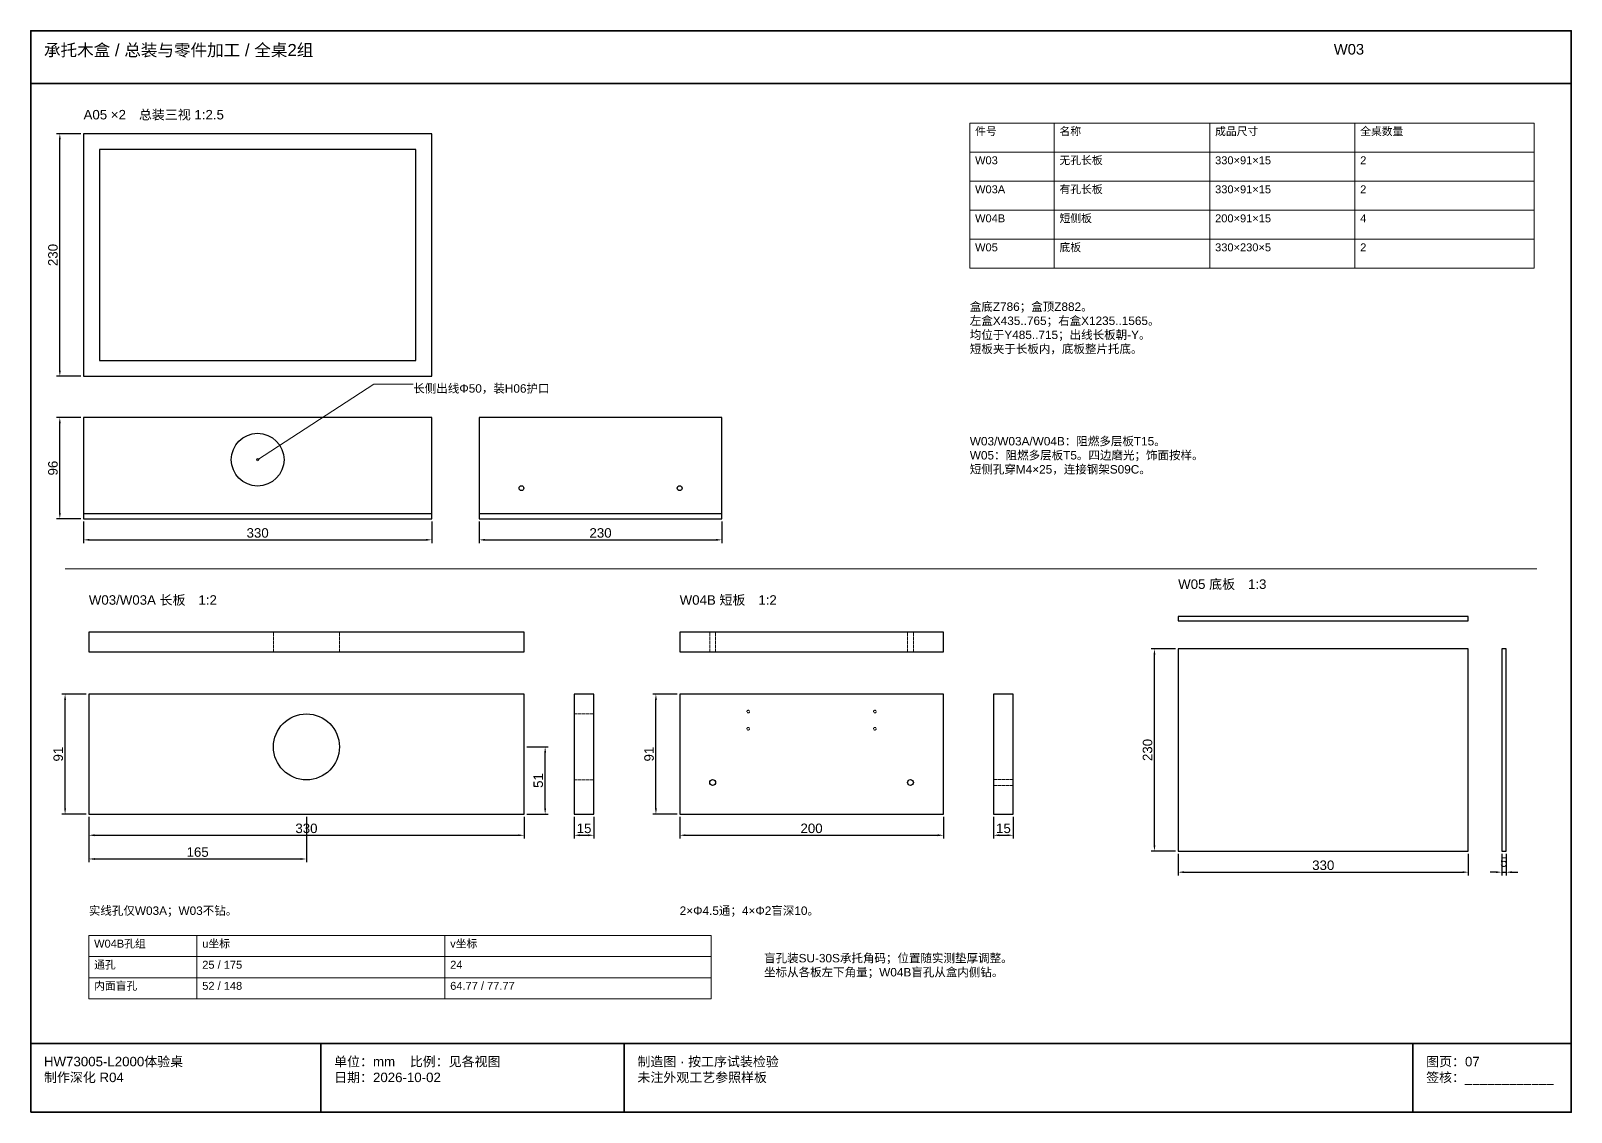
# Model space of a CAD drawing. Header units: millimetres. Extents: x 5 to 252589, y 5 to 415.
# Drawn here: x 72005 to 72589, y 5 to 415 of the extents above; entities that cross this region are included whole.
import ezdxf

# ---------------------------------------------------------------- set-up
doc = ezdxf.new("R2010")
doc.units = ezdxf.units.MM
doc.linetypes.add('DASHED', pattern=[1.524, 1.27, -0.254])
for name, color, linetype, lineweight in [('DIM', 7, 'Continuous', 13), ('FRAME', 7, 'Continuous', 35), ('HIDDEN', 8, 'DASHED', 13), ('NOTE', 7, 'Continuous', 18), ('OUTLINE', 7, 'Continuous', 25)]:
    doc.layers.add(name, color=color, linetype=linetype, lineweight=lineweight)
doc.styles.add('CN', font='Arial Unicode.ttf')
doc.dimstyles.new('V2', dxfattribs={"dimtxt": 3.6, "dimasz": 2.2, "dimexe": 1.2, "dimexo": 1, "dimgap": 0.8, "dimtad": 1, "dimlfac": 2, "dimdsep": 46, "dimtxsty": 'CN', "dimcen": 2.5, "dimclrd": 7, "dimclre": 7, "dimclrt": 7, "dimazin": 3, "dimtfac": 1, "dimtmove": 0, "dimatfit": 3})
doc.dimstyles.new('V2_5', dxfattribs={"dimtxt": 3.6, "dimasz": 2.2, "dimexe": 1.2, "dimexo": 1, "dimgap": 0.8, "dimtad": 1, "dimlfac": 2.5, "dimdsep": 46, "dimtxsty": 'CN', "dimcen": 2.5, "dimclrd": 7, "dimclre": 7, "dimclrt": 7, "dimazin": 3, "dimtfac": 1, "dimtmove": 0, "dimatfit": 3})
doc.dimstyles.new('V3', dxfattribs={"dimtxt": 3.6, "dimasz": 2.2, "dimexe": 1.2, "dimexo": 1, "dimgap": 0.8, "dimtad": 1, "dimlfac": 3, "dimdsep": 46, "dimtxsty": 'CN', "dimcen": 2.5, "dimclrd": 7, "dimclre": 7, "dimclrt": 7, "dimazin": 3, "dimtfac": 1, "dimtmove": 0, "dimatfit": 3})

msp = doc.modelspace()

# ---------------------------------------------------------------- linework, layer by layer
at = {"layer": 'DIM'}
for p, q in [((72393, 380), (72393, 325)), ((72452, 380), (72452, 325)), ((72507, 380), (72507, 325)), ((72361, 369), (72575, 369)), ((72361, 358), (72575, 358)), ((72361, 347), (72575, 347)), ((72361, 336), (72575, 336)), ((72018, 211), (72576, 211)), ((72068, 72), (72068, 48)), ((72162, 72), (72162, 48)), ((72027, 64), (72263, 64)), ((72027, 56), (72263, 56))]:
    msp.add_line(p, q, dxfattribs=at)
for points in [[(72361, 325), (72575, 325), (72575, 380), (72361, 380)], [(72027, 48), (72263, 48), (72263, 72), (72027, 72)]]:
    msp.add_lwpolyline(points, close=True, dxfattribs=at)
msp.add_lwpolyline([(72091, 252.4), (72135, 281), (72150, 281)], dxfattribs=at)
msp.add_circle((72091, 252.4), 0.4, dxfattribs=at)
at = {"layer": 'FRAME'}
for p, q in [((72005, 395), (72589, 395)), ((72005, 31), (72589, 31)), ((72115, 5), (72115, 31)), ((72230, 5), (72230, 31)), ((72529, 5), (72529, 31))]:
    msp.add_line(p, q, dxfattribs=at)
msp.add_lwpolyline([(72005, 5), (72589, 5), (72589, 415), (72005, 415)], close=True, dxfattribs=at)
at = {"layer": 'HIDDEN'}
for p, q in [((72097, 179.5), (72097, 187)), ((72122, 179.5), (72122, 187)), ((72262.375, 179.5), (72262.375, 187)), ((72264.625, 179.5), (72264.625, 187)), ((72337.375, 179.5), (72337.375, 187)), ((72339.625, 179.5), (72339.625, 187)), ((72211, 156), (72218.5, 156)), ((72211, 131), (72218.5, 131)), ((72370, 131.125), (72377.5, 131.125)), ((72370, 131.125), (72377.5, 131.125)), ((72370, 128.875), (72377.5, 128.875)), ((72370, 128.875), (72377.5, 128.875))]:
    msp.add_line(p, q, dxfattribs=at)
for centre in [(72277, 156.885), (72325, 156.885), (72277, 150.385), (72325, 150.385)]:
    msp.add_circle(centre, 0.5, dxfattribs=at)
at = {"layer": 'OUTLINE'}
for p, q in [((72025, 232), (72157, 232)), ((72175, 232), (72267, 232))]:
    msp.add_line(p, q, dxfattribs=at)
for points in [[(72025, 284), (72157, 284), (72157, 376), (72025, 376)], [(72031, 290), (72151, 290), (72151, 370), (72031, 370)], [(72025, 230), (72157, 230), (72157, 268.4), (72025, 268.4)], [(72175, 230), (72267, 230), (72267, 268.4), (72175, 268.4)], [(72440, 191.33333), (72550, 191.33333), (72550, 193), (72440, 193)], [(72027, 179.5), (72192, 179.5), (72192, 187), (72027, 187)], [(72251, 179.5), (72351, 179.5), (72351, 187), (72251, 187)], [(72440, 104), (72550, 104), (72550, 180.66667), (72440, 180.66667)], [(72562.66667, 104), (72564.33333, 104), (72564.33333, 180.66667), (72562.66667, 180.66667)], [(72027, 118), (72192, 118), (72192, 163.5), (72027, 163.5)], [(72211, 118), (72218.5, 118), (72218.5, 163.5), (72211, 163.5)], [(72251, 118), (72351, 118), (72351, 163.5), (72251, 163.5)], [(72370, 118), (72377.5, 118), (72377.5, 163.5), (72370, 163.5)]]:
    msp.add_lwpolyline(points, close=True, dxfattribs=at)
for centre, radius in [((72091, 252.4), 10), ((72191, 241.6), 0.9), ((72251, 241.6), 0.9), ((72109.5, 143.5), 12.5), ((72263.5, 130), 1.125), ((72338.5, 130), 1.125)]:
    msp.add_circle(centre, radius, dxfattribs=at)

# ---------------------------------------------------------------- texts
at = {"layer": 'NOTE', "attachment_point": 1, "style": 'CN'}
for s, insert, char_height, width in [('承托木盒 / 总装与零件加工 / 全桌2组', (72010, 410), 4.6, 484), ('W03', (72499, 410), 4, 90), ('A05 ×2\u3000总装三视 1:2.5', (72025, 385), 3.6, 180), ('件号', (72363, 378.4), 3, 28), ('名称', (72395, 378.4), 3, 55), ('成品尺寸', (72454, 378.4), 3, 51), ('全桌数量', (72509, 378.4), 3, 64), ('W03', (72363, 367.4), 3, 28), ('无孔长板', (72395, 367.4), 3, 55), ('330×91×15', (72454, 367.4), 3, 51), ('2', (72509, 367.4), 3, 64), ('W03A', (72363, 356.4), 3, 28), ('有孔长板', (72395, 356.4), 3, 55), ('330×91×15', (72454, 356.4), 3, 51), ('2', (72509, 356.4), 3, 64), ('W04B', (72363, 345.4), 3, 28), ('短侧板', (72395, 345.4), 3, 55), ('200×91×15', (72454, 345.4), 3, 51), ('4', (72509, 345.4), 3, 64), ('W05', (72363, 334.4), 3, 28), ('底板', (72395, 334.4), 3, 55), ('330×230×5', (72454, 334.4), 3, 51), ('2', (72509, 334.4), 3, 64), ('盒底Z786；盒顶Z882。\\P左盒X435..765；右盒X1235..1565。\\P均位于Y485..715；出线长板朝-Y。\\P短板夹于长板内，底板整片托底。', (72361, 312), 3.2, 210), ('长侧出线Φ50，装H06护口', (72150, 281), 3.2, 165), ('W03/W03A/W04B：阻燃多层板T15。\\PW05：阻燃多层板T5。四边磨光；饰面按样。\\P短侧孔穿M4×25，连接钢架S09C。', (72361, 261), 3.2, 210), ('W05 底板\u30001:3', (72440, 207), 3.6, 180), ('W03/W03A 长板\u30001:2', (72027, 201), 3.6, 180), ('W04B 短板\u30001:2', (72251, 201), 3.6, 180), ('实线孔仅W03A；W03不钻。', (72027, 83), 3.2, 183), ('2×Φ4.5通；4×Φ2盲深10。', (72251, 83), 3.2, 160), ('W04B孔组', (72029, 70.4), 3, 37), ('u坐标', (72070, 70.4), 3, 90), ('v坐标', (72164, 70.4), 3, 97), ('盲孔装SU-30S承托角码；位置随实测垫厚调整。\\P坐标从各板左下角量；W04B盲孔从盒内侧钻。', (72283, 65), 3.2, 278), ('通孔', (72029, 62.4), 3, 37), ('25 / 175', (72070, 62.4), 3, 90), ('24', (72164, 62.4), 3, 97), ('内面盲孔', (72029, 54.4), 3, 37), ('52 / 148', (72070, 54.4), 3, 90), ('64.77 / 77.77', (72164, 54.4), 3, 97), ('HW73005-L2000体验桌\\P制作深化 R04', (72010, 26), 3.6, 100), ('单位：mm    比例：见各视图\\P日期：2026-10-02', (72120, 26), 3.6, 105), ('制造图 · 按工序试装检验\\P未注外观工艺参照样板', (72235, 26), 3.6, 289), ('图页：07\\P签核：____________', (72534, 26), 3.6, 55)]:
    msp.add_mtext(s, dxfattribs=dict(at, insert=insert, char_height=char_height, width=width))

# ---------------------------------------------------------------- dimensions: what is measured, and where the dimension line sits
at = {"layer": 'DIM'}
for base, p1, p2, dimstyle in [((72016, 284), (72025, 284), (72025, 376), 'V2_5'), ((72016, 230), (72025, 230), (72025, 268.4), 'V2_5'), ((72431, 104), (72440, 104), (72440, 180.66667), 'V3'), ((72018, 118), (72027, 118), (72027, 163.5), 'V2'), ((72242, 118), (72251, 118), (72251, 163.5), 'V2'), ((72200, 118), (72192, 118), (72192, 143.5), 'V2')]:
    msp.add_linear_dim(base=base, p1=p1, p2=p2, angle=90, dimstyle=dimstyle, dxfattribs=at).render()
for base, p1, p2, dimstyle in [((72025, 222), (72025, 230), (72157, 230), 'V2_5'), ((72175, 222), (72175, 230), (72267, 230), 'V2_5'), ((72027, 110), (72027, 118), (72192, 118), 'V2'), ((72027, 101), (72027, 118), (72109.5, 118), 'V2'), ((72211, 110), (72211, 118), (72218.5, 118), 'V2'), ((72251, 110), (72251, 118), (72351, 118), 'V2'), ((72370, 110), (72370, 118), (72377.5, 118), 'V2'), ((72440, 96), (72440, 104), (72550, 104), 'V3'), ((72562.66667, 96), (72562.66667, 104), (72564.33333, 104), 'V3')]:
    msp.add_linear_dim(base=base, p1=p1, p2=p2, dimstyle=dimstyle, dxfattribs=at).render()

doc.saveas('drawing.dxf')
